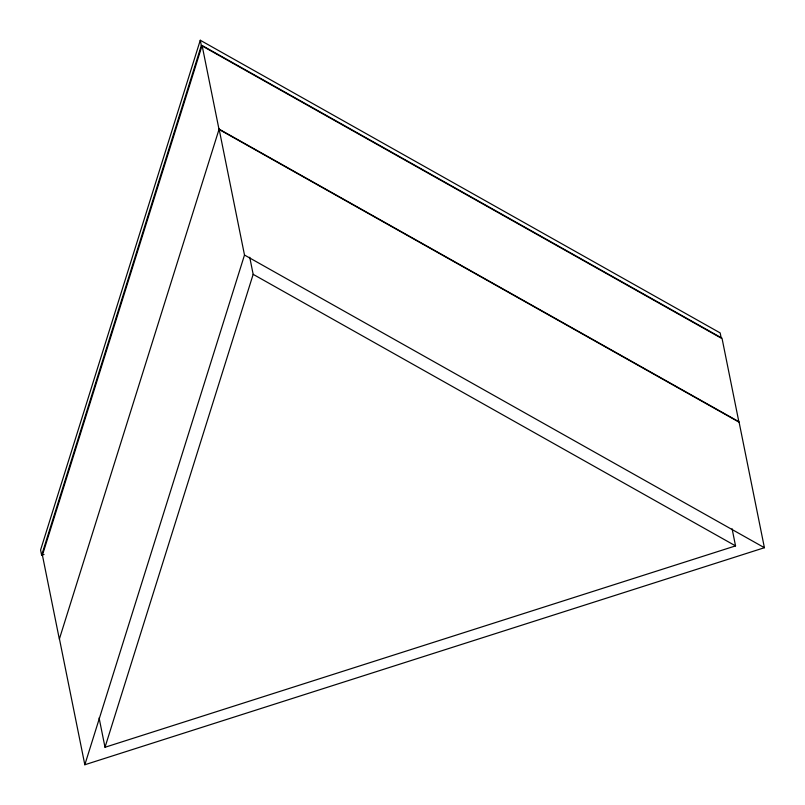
<?xml version="1.0" encoding="UTF-8"?>
<svg xmlns="http://www.w3.org/2000/svg" width="805" height="805" viewBox="0 0 805 805"><rect width="100%" height="100%" fill="white"/><g stroke="black" fill="none" stroke-linecap="round" stroke-linejoin="round"><path stroke-width="1.21" d="M200.274 40.25L201.331 45.493L721.24 338.17L720.173 332.928L200.274 40.25L40.592 549.966L41.649 555.219L44.044 554.454M41.649 555.219L201.331 45.493M202.095 45.472L219.02 129.414L738.92 422.092L721.994 338.15L202.095 45.472L42.413 555.188L59.339 639.13L219.111 129.112L739.02 421.79L764.408 547.712L84.827 764.75L59.429 638.828M84.827 764.75L244.499 255.034L219.111 129.112M732.097 528.774L735.549 545.891L105.012 747.271L253.162 274.334L249.721 257.218M244.499 255.034L764.408 547.712M253.162 274.334L735.549 545.891M99.096 717.929L105.012 747.271"/></g></svg>
